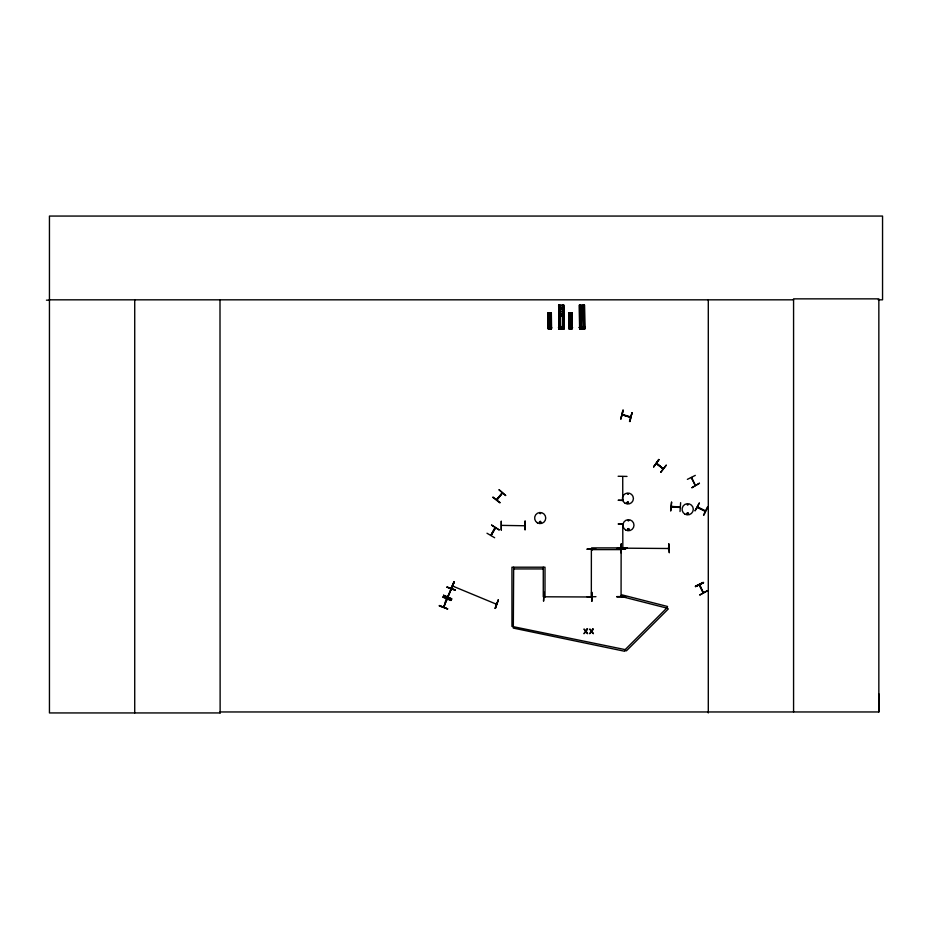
<?xml version="1.0" encoding="UTF-8"?>
<svg xmlns="http://www.w3.org/2000/svg" width="929" height="929" viewBox="0 0 929 929"><rect width="100%" height="100%" fill="white"/><g stroke="black" fill="none" stroke-linecap="round" stroke-linejoin="round"><path stroke-width="1.39" d="M878.207 299.823L882.55 299.823L882.55 216.062L49.446 216.062L49.446 712.938L220.127 712.938L220.01 711.962L878.846 711.962L878.973 693.998M672.55 507.048L672.399 506.526M679.354 507.408L679.482 506.816M680.249 507.455L671.388 506.781M671.516 502.183L670.668 511.031L671.644 502.194M671.412 506.468L680.202 507.315M680.028 511.531L680.632 502.67M591.378 549.178L591.692 550.165L591.68 549.178M621.048 549.109L621.048 549.724M621.141 595.466L621.071 596.406L621.141 549.016L621.455 549.817M621.431 596.511L667.092 608.147L667.51 606.474L621.861 594.839L621.431 596.511L621.443 595.466M539.703 513.435L540.655 513.563L539.761 513.331M539.366 521.97C541.084 525.338 541.026 519.067 539.424 522.4M540.771 522.353C539.877 520.066 539.215 524.026 540.701 522.33M628.341 494.031L627.423 493.914L628.341 493.798M627.307 502.67C629.107 501.045 627.888 504.25 627.458 502.937M628.027 520.495L628.933 520.612L628.027 520.716M627.586 529.367C629.827 526.499 628.921 532.468 627.679 529.158M629.038 529.518C628.074 527.184 627.528 531.365 628.979 529.367M688.18 504.679L687.228 504.807L688.122 504.563M687.158 513.435C688.842 511.507 687.646 515.676 687.228 513.168M688.517 513.656C687.042 510.567 686.577 515.792 688.389 513.83M656.431 463.525L663.294 468.971L656.478 463.571M656.594 463.153L663.306 468.797L662.992 468.053M443.714 606.207L443.342 607.113M446.721 599.774C446.199 595.93 443.748 610.19 443.644 606.3M446.733 599.983L447 599.019L443.748 607.078M448.196 596.325L451.215 589.032M450.542 589.625L451.239 588.905M591.332 549.364L591.738 549.98M621.489 596.267L621.443 595.559M447.534 596.894L448.254 596.058M622.825 547.889L622.778 524.618M524.676 525.756L501.753 525.384M561.72 328.727L561.093 327.798M582.413 328.796L582.471 327.844M620.851 418.851L623.359 410.339M622.116 414.764L623.069 415.042L622.209 414.462M629.85 417.086L630.721 416.982M629.479 421.394L632.057 412.906M490.733 535.15L491.592 534.651M495.366 527.997L490.988 535.51M442.912 596.824L451.111 600.204M446.942 587.093L455.338 590.02M447.604 596.848L454.339 581.798L450.53 589.834M447.012 599.089L443.679 607.229M450.577 589.857L453.921 581.624M454.223 581.751L447.964 596.894M495.935 603.571L496.434 604.21L452.609 586.048M447.604 608.843L439.208 605.917M455.349 589.985L446.942 587.082L455.21 590.321M495.029 608.263L498.316 600.006M627.168 502.241C627.667 505.84 629.874 500.22 627.145 502.473M691.211 477.611L695.171 485.252M699.235 503.077L695.008 510.892L699.34 503.123M705.274 511.24L697.412 507.408L698.353 507.408M703.543 515.049L707.433 507.071M703.834 515.2L707.77 507.234M502.217 493.055L496.76 499.825M591.39 596.941L590.612 596.941L591.285 596.534M621.292 548.203L622.267 548.191L621.315 548.551M486.993 533.234L494.646 537.74M491.627 525.094L499.128 529.855M495.111 527.637L495.064 528.531M490.767 535.278L495.064 527.718L491.162 535.394M499.105 529.913L491.604 525.129M491.069 535.418L495.482 527.846M699.386 584.747L703.299 592.725L699.665 584.62M653.691 466.776L659.067 459.716M657.07 463.966L656.489 463.49L663.271 468.808M660.809 472.28L666.209 465.232M497.003 499.837L502.415 492.974L496.91 499.709M492.846 497.363L499.837 502.833M496.574 499.558L502.206 492.974M505.62 495.517L498.931 489.653L505.655 495.459M668.822 548.505L621.466 548.156M671.504 506.479L680.191 506.862M452.911 585.793L453.631 586.141M687.379 479.364L695.31 475.381M695.298 485.286L691.64 477.494M699.189 585.003L703.172 592.795M695.333 586.234L703.311 582.32M707.445 590.751L699.665 595.048L707.422 590.693M591.39 596.987L543.268 596.79L543.268 567.201M570.801 327.96L570.394 328.611M539.981 521.424L540.585 521.506M525.059 521.111L525.082 529.983L525.117 521.111M501.323 529.983L501.288 521.111L501.254 529.983M558.643 305.084L563.775 305.014L564.008 329.052L558.898 329.133L558.666 305.084L559.014 329.133M559.014 307.522L563.45 307.476M579.731 307.522L584.167 307.476M559.026 309.148L563.473 309.102M579.742 309.148L584.19 309.102M559.061 311.587L563.497 311.54M579.777 311.587L584.213 311.54M551.396 312.759L547.982 312.806L548.226 328.843M559.072 313.758L563.508 313.712M579.789 313.758L584.225 313.712M548.226 314.432L551.187 314.408M568.943 314.432L571.904 314.408M548.238 315.523L551.199 315.488M568.954 315.523L571.916 315.488M559.095 316.197L563.543 316.15M579.812 316.197L584.26 316.15M548.261 317.149L551.222 317.114M568.978 317.149L571.939 317.114M548.273 318.601L551.234 318.566M568.989 318.601L571.95 318.566M548.284 320.226L551.245 320.191M569.001 320.226L571.962 320.191M559.223 326.671L563.659 326.613M579.94 326.671L584.376 326.613M548.365 327.205L551.327 327.171M558.492 327.38L564.402 327.31M569.082 327.205L572.043 327.171M547.878 327.798L551.826 327.751M558.492 327.565L564.402 327.496M579.208 327.38L585.119 327.31M568.594 327.67L572.543 327.623M579.208 327.565L585.119 327.496M568.594 327.798L572.543 327.751M581.809 327.798L582.402 327.809M548.156 328.843L551.571 328.796L551.327 312.759M584.747 329.052L579.615 329.133L579.359 305.084L584.492 305.014L584.724 329.052L584.376 305.014M668.799 543.918L669.31 552.79L668.857 543.918M621.385 548.203L622.151 548.168M592.156 548.725L587.093 549.202L595.965 549.132L587.093 549.144M668.729 548.203L667.835 548.516L668.729 548.505M544.011 592.296L543.57 601.179L543.883 592.296M591.541 592.296L591.727 601.179M591.727 595.907L591.378 596.72M544.928 596.581L544.127 596.581L544.928 596.882M595.965 596.685L587.093 596.871M616.856 596.604L623.196 596.569M616.856 596.941L625.74 596.917M618.133 476.263L627.017 476.414M623.208 500.325L618.133 500.278L623.22 500.51M623.208 523.991L618.133 523.979L623.208 524.211M46.45 300.172L49.446 300.16M49.446 299.823L793.575 299.823M513.667 568.931L543.268 568.931M673.339 507.118L678.437 507.385M622.407 414.427L630.617 416.912M705.227 511.182L697.47 507.373M630.547 417.249L622.209 414.787L630.594 417.411L629.757 417.098M697.667 506.979L705.355 510.787M496.55 603.92L495.691 603.908M443.551 595.431L451.773 598.775M442.773 597.161L450.995 600.506M705.448 510.869L704.554 510.88M666.186 465.22L660.763 472.246M493.078 497.073L500.046 502.577M703.508 582.727L695.542 586.64M622.767 499.86L622.732 476.542M591.727 549.364L591.692 550.073M591.332 596.534L591.378 549.271M584.097 305.014L584.399 329.063M583.9 305.014L584.155 329.063L583.807 306.431M583.644 306.431L583.888 329.063M583.319 305.026L583.575 329.063L583.226 305.026M582.959 306.442L583.284 327.658M582.855 329.075L581.508 329.087M580.915 306.489L581.066 329.11M580.613 305.072L580.869 329.121M580.52 305.072L580.822 329.121M580.346 306.489L580.497 329.121M580.033 305.084L580.311 329.121M579.94 305.084L580.207 329.121M579.742 305.084L579.963 329.133M579.464 305.084L579.731 329.133M571.858 312.759L572.055 328.796M571.672 312.759L571.834 328.808L571.474 312.771M571.312 312.771L571.451 328.808M571.08 312.771L571.265 328.808M571.033 328.808L570.127 328.82M569.907 328.831L569.663 312.794L569.651 328.843M569.268 312.806L569.523 328.843M569.152 312.806L569.256 328.843M568.931 312.806L569.129 328.843M563.659 305.014L563.926 329.052M563.415 305.014L563.682 329.063M563.183 305.014L563.427 327.647M563.09 305.014L563.334 329.063M562.881 305.026L563.044 327.647M562.602 305.026L562.858 329.063M562.509 305.026L562.811 329.063M562.335 306.442L562.475 327.658M562.138 329.075L560.791 329.087M560.106 306.489L560.466 329.11M559.502 305.072L559.873 329.121M559.595 329.121L559.316 305.084L559.49 329.121M558.979 305.084L559.2 329.133M551.199 312.759L551.338 328.796M550.955 312.759L551.118 328.808M550.827 312.771L550.99 328.808M550.595 312.771L550.792 328.808M550.363 312.771L550.607 328.808M550.316 328.808L549.411 328.82M549.016 312.794L549.12 328.843M548.818 312.806L548.958 328.843M548.551 312.806L548.749 328.843M548.377 312.806L548.621 328.843M548.215 312.806L548.354 328.843M621.141 595.559L621.141 596.36M616.856 548.47L625.74 548.888L616.856 548.923M591.994 592.296L592.052 601.168M878.846 711.962L878.846 298.859L793.575 298.859L793.575 711.962M708.293 299.823L708.293 712.938M544.998 596.79L544.998 567.201L511.949 567.201L511.949 626.39L625.182 649.615L626.413 650.834L668.265 608.983L667.045 607.763L625.182 649.615L624.834 651.299L513.319 628.085L513.667 567.201M219.999 299.823L220.127 712.938M134.728 299.823L134.728 712.938M549.12 319.228C549.956 321.736 551.06 317.439 549.12 319.228M560.35 314.71C561.604 318.461 563.253 312.016 560.35 314.71M569.837 319.228C570.673 321.736 571.776 317.439 569.837 319.228M581.066 314.71C582.32 318.461 583.969 312.016 581.066 314.71M622.941 410.212L620.909 418.874L622.941 410.212M631.929 412.871L629.897 421.522L631.929 412.871M443.597 595.315L451.633 599.124L443.597 595.315M498.258 599.983L495.366 608.402L498.258 599.983M586.954 629.014L585.816 630.861L583.993 629.014L585.433 631.36L583.946 633.706L585.781 631.836L587.639 633.706L586.164 631.325L587.639 629.014L586.954 629.014M592.714 629.014L591.576 630.861L589.752 629.014L591.192 631.36L589.706 633.706L591.541 631.836L593.399 633.706L591.924 631.325L593.399 629.014L592.714 629.014M658.777 459.483L653.737 466.811L658.777 459.483M699.421 483.266L691.768 487.783L699.409 483.254M703.45 582.611L695.484 586.536L703.497 582.704M572.113 312.759L568.699 312.806L568.885 328.843L572.287 328.796L572.101 312.759M621.257 543.918L620.862 552.801L621.199 543.918M627.017 548.029L618.145 548.249L627.017 547.971M621.234 547.889L591.645 547.889L591.645 549.608L621.234 549.608L621.234 547.889M447.581 608.901L439.371 605.522L447.557 608.959M560.152 329.121L559.897 305.072L560.106 329.121M625.681 530.018A5.551 5.551 0 0 0 633.996 525.21A5.551 5.551 0 0 0 625.681 520.414A5.551 5.551 0 0 0 625.681 530.018M625.159 503.286A5.504 5.504 0 0 0 633.415 498.525A5.504 5.504 0 0 0 625.159 493.763A5.504 5.504 0 0 0 625.159 503.286M684.882 514.143A5.62 5.62 0 0 0 693.301 509.289A5.62 5.62 0 0 0 684.882 504.424A5.62 5.62 0 0 0 684.882 514.143M537.415 522.853A5.551 5.551 0 0 0 545.741 518.045A5.551 5.551 0 0 0 537.415 513.238A5.551 5.551 0 0 0 537.415 522.853"/></g></svg>
